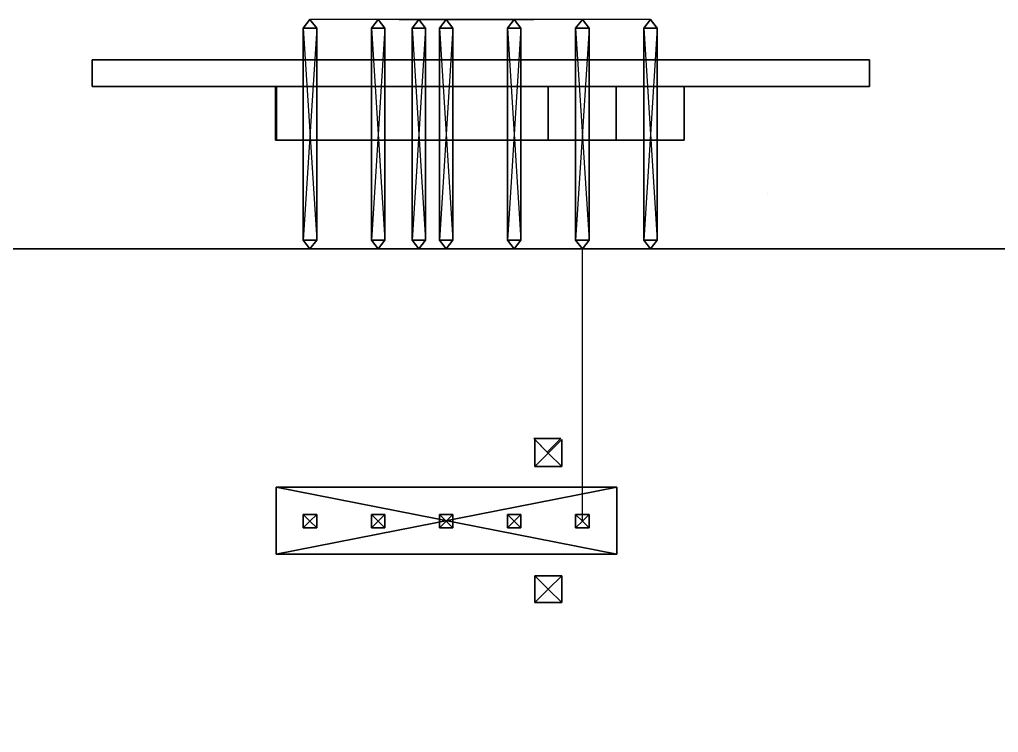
# Model space of a CAD drawing. Header units: millimetres. Extents: x 71 to 249, y 13 to 134.
# Drawn here: x 146.47 to 182.98, y 98.54 to 125.14 of the extents above; entities that cross this region are included whole.
import ezdxf

# ---------------------------------------------------------------- set-up
doc = ezdxf.new("R2010")
doc.units = ezdxf.units.MM
doc.layers.add('UB3D', color=1, linetype='Continuous')

msp = doc.modelspace()

# ---------------------------------------------------------------- linework, layer by layer
at = {"extrusion": (3.06162e-16, 1, -3.7494e-33)}
for p, q in [((169.999, 125.136, 101.661), (157.299, 125.136, 101.661)), ((157.299, 125.136, 101.661), (157.299, 125.136, 108.661)), ((169.999, 125.136, 108.661), (157.299, 125.136, 108.661)), ((162.379, 125.136, 101.661), (162.379, 125.136, 108.661)), ((164.919, 125.136, 101.661), (164.919, 125.136, 108.661)), ((169.999, 125.136, 101.661), (169.999, 125.136, 108.661))]:
    msp.add_line(p, q, dxfattribs=at)
at = {"extrusion": (0.707107, -8.65956e-17, -0.707107)}
msp.add_line((165.655, 125.136, 88.961), (160.626, 125.136, 88.961), dxfattribs=at)
for p, q in [((164.919, 125.136, 87.183), (161.363, 125.136, 90.739)), ((161.363, 125.136, 87.183), (164.919, 125.136, 90.739)), ((167.459, 106.426, 95.571), (167.459, 116.586, 89.511)), ((167.459, 116.586, 89.511), (167.459, 116.583, 117.905)), ((167.459, 106.426, 95.571), (167.459, 116.586, 95.571))]:
    msp.add_line(p, q)
at = {"extrusion": (3.06162e-16, 1, -3.7494e-33)}
for radius in [2.514, 1.7]:
    msp.add_circle((-163.141, 88.961, 125.136), radius, dxfattribs=at)
at = {"layer": 'UB3D', "color": 254}
for points in [[(157.299, 125.136, 95.565), (157.549, 124.819, 95.315), (157.049, 124.819, 95.315)], [(157.299, 125.136, 95.565), (157.049, 124.819, 95.815), (157.549, 124.819, 95.815)], [(157.299, 125.136, 95.565), (157.049, 124.819, 95.315), (157.049, 124.819, 95.815)], [(157.299, 125.136, 101.661), (157.549, 124.819, 101.411), (157.049, 124.819, 101.411)], [(157.299, 125.136, 101.661), (157.049, 124.819, 101.911), (157.549, 124.819, 101.911)], [(157.299, 125.136, 101.661), (157.049, 124.819, 101.411), (157.049, 124.819, 101.911)], [(157.299, 125.136, 95.565), (157.549, 124.819, 95.815), (157.549, 124.819, 95.315)], [(157.299, 125.136, 101.661), (157.549, 124.819, 101.911), (157.549, 124.819, 101.411)], [(159.839, 125.136, 95.565), (160.089, 124.819, 95.315), (159.589, 124.819, 95.315)], [(159.839, 125.136, 95.565), (159.589, 124.819, 95.815), (160.089, 124.819, 95.815)], [(159.839, 125.136, 95.565), (159.589, 124.819, 95.315), (159.589, 124.819, 95.815)], [(159.839, 125.136, 101.661), (160.089, 124.819, 101.411), (159.589, 124.819, 101.411)], [(159.839, 125.136, 101.661), (159.589, 124.819, 101.911), (160.089, 124.819, 101.911)], [(159.839, 125.136, 101.661), (159.589, 124.819, 101.411), (159.589, 124.819, 101.911)], [(159.839, 125.136, 95.565), (160.089, 124.819, 95.815), (160.089, 124.819, 95.315)], [(159.839, 125.136, 101.661), (160.089, 124.819, 101.911), (160.089, 124.819, 101.411)], [(161.363, 125.136, 87.183), (161.113, 124.819, 86.933), (161.113, 124.819, 87.433)], [(161.363, 125.136, 87.183), (161.613, 124.819, 86.933), (161.113, 124.819, 86.933)], [(161.363, 125.136, 87.183), (161.113, 124.819, 87.433), (161.613, 124.819, 87.433)], [(161.363, 125.136, 90.739), (161.113, 124.819, 90.489), (161.113, 124.819, 90.989)], [(161.363, 125.136, 90.739), (161.613, 124.819, 90.489), (161.113, 124.819, 90.489)], [(161.363, 125.136, 90.739), (161.113, 124.819, 90.989), (161.613, 124.819, 90.989)], [(161.363, 125.136, 87.183), (161.613, 124.819, 87.433), (161.613, 124.819, 86.933)], [(161.363, 125.136, 90.739), (161.613, 124.819, 90.989), (161.613, 124.819, 90.489)], [(162.379, 125.136, 95.565), (162.629, 124.819, 95.315), (162.129, 124.819, 95.315)], [(162.379, 125.136, 95.565), (162.129, 124.819, 95.815), (162.629, 124.819, 95.815)], [(162.379, 125.136, 95.565), (162.129, 124.819, 95.315), (162.129, 124.819, 95.815)], [(162.379, 125.136, 101.661), (162.629, 124.819, 101.411), (162.129, 124.819, 101.411)], [(162.379, 125.136, 101.661), (162.129, 124.819, 101.911), (162.629, 124.819, 101.911)], [(162.379, 125.136, 101.661), (162.129, 124.819, 101.411), (162.129, 124.819, 101.911)], [(162.379, 125.136, 95.565), (162.629, 124.819, 95.815), (162.629, 124.819, 95.315)], [(162.379, 125.136, 101.661), (162.629, 124.819, 101.911), (162.629, 124.819, 101.411)], [(164.919, 125.136, 95.565), (165.169, 124.819, 95.315), (164.669, 124.819, 95.315)], [(164.919, 125.136, 95.565), (164.669, 124.819, 95.815), (165.169, 124.819, 95.815)], [(164.919, 125.136, 95.565), (164.669, 124.819, 95.315), (164.669, 124.819, 95.815)], [(164.919, 125.136, 87.183), (164.669, 124.819, 86.933), (164.669, 124.819, 87.433)], [(164.919, 125.136, 87.183), (165.169, 124.819, 86.933), (164.669, 124.819, 86.933)], [(164.919, 125.136, 87.183), (164.669, 124.819, 87.433), (165.169, 124.819, 87.433)], [(164.919, 125.136, 90.739), (164.669, 124.819, 90.489), (164.669, 124.819, 90.989)], [(164.919, 125.136, 90.739), (165.169, 124.819, 90.489), (164.669, 124.819, 90.489)], [(164.919, 125.136, 90.739), (164.669, 124.819, 90.989), (165.169, 124.819, 90.989)], [(164.919, 125.136, 101.661), (165.169, 124.819, 101.411), (164.669, 124.819, 101.411)], [(164.919, 125.136, 101.661), (164.669, 124.819, 101.911), (165.169, 124.819, 101.911)], [(164.919, 125.136, 101.661), (164.669, 124.819, 101.411), (164.669, 124.819, 101.911)], [(164.919, 125.136, 95.565), (165.169, 124.819, 95.815), (165.169, 124.819, 95.315)], [(164.919, 125.136, 87.183), (165.169, 124.819, 87.433), (165.169, 124.819, 86.933)], [(164.919, 125.136, 90.739), (165.169, 124.819, 90.989), (165.169, 124.819, 90.489)], [(164.919, 125.136, 101.661), (165.169, 124.819, 101.911), (165.169, 124.819, 101.411)], [(167.459, 125.136, 95.565), (167.709, 124.819, 95.315), (167.209, 124.819, 95.315)], [(167.459, 125.136, 95.565), (167.209, 124.819, 95.815), (167.709, 124.819, 95.815)], [(167.459, 125.136, 95.565), (167.209, 124.819, 95.315), (167.209, 124.819, 95.815)], [(167.459, 125.136, 101.661), (167.709, 124.819, 101.411), (167.209, 124.819, 101.411)], [(167.459, 125.136, 101.661), (167.209, 124.819, 101.911), (167.709, 124.819, 101.911)], [(167.459, 125.136, 101.661), (167.209, 124.819, 101.411), (167.209, 124.819, 101.911)], [(167.459, 125.136, 95.565), (167.709, 124.819, 95.815), (167.709, 124.819, 95.315)], [(167.459, 125.136, 101.661), (167.709, 124.819, 101.911), (167.709, 124.819, 101.411)], [(169.999, 125.136, 101.661), (170.249, 124.819, 101.411), (169.749, 124.819, 101.411)], [(169.999, 125.136, 101.661), (169.749, 124.819, 101.911), (170.249, 124.819, 101.911)], [(169.999, 125.136, 101.661), (169.749, 124.819, 101.411), (169.749, 124.819, 101.911)], [(169.999, 125.136, 101.661), (170.249, 124.819, 101.911), (170.249, 124.819, 101.411)], [(157.549, 124.819, 95.315), (157.049, 124.819, 95.315), (157.549, 116.902, 95.315)], [(157.049, 124.819, 95.315), (157.549, 116.902, 95.315), (157.049, 116.902, 95.315)], [(157.049, 124.819, 95.815), (157.549, 124.819, 95.815), (157.049, 116.902, 95.815)], [(157.549, 124.819, 95.815), (157.049, 116.902, 95.815), (157.549, 116.902, 95.815)], [(157.049, 124.819, 95.315), (157.049, 124.819, 95.815), (157.049, 116.902, 95.315)], [(157.049, 124.819, 95.815), (157.049, 116.902, 95.315), (157.049, 116.902, 95.815)], [(157.549, 124.819, 101.411), (157.049, 124.819, 101.411), (157.549, 116.902, 101.411)], [(157.049, 124.819, 101.411), (157.549, 116.902, 101.411), (157.049, 116.902, 101.411)], [(157.049, 124.819, 101.911), (157.549, 124.819, 101.911), (157.049, 116.902, 101.911)], [(157.549, 124.819, 101.911), (157.049, 116.902, 101.911), (157.549, 116.902, 101.911)], [(157.049, 124.819, 101.411), (157.049, 124.819, 101.911), (157.049, 116.902, 101.411)], [(157.049, 124.819, 101.911), (157.049, 116.902, 101.411), (157.049, 116.902, 101.911)], [(157.549, 124.819, 95.815), (157.549, 124.819, 95.315), (157.549, 116.902, 95.815)], [(157.549, 124.819, 95.315), (157.549, 116.902, 95.815), (157.549, 116.902, 95.315)], [(157.549, 124.819, 101.911), (157.549, 124.819, 101.411), (157.549, 116.902, 101.911)], [(157.549, 124.819, 101.411), (157.549, 116.902, 101.911), (157.549, 116.902, 101.411)], [(160.089, 124.819, 95.315), (159.589, 124.819, 95.315), (160.089, 116.902, 95.315)], [(159.589, 124.819, 95.315), (160.089, 116.902, 95.315), (159.589, 116.902, 95.315)], [(159.589, 124.819, 95.815), (160.089, 124.819, 95.815), (159.589, 116.902, 95.815)], [(160.089, 124.819, 95.815), (159.589, 116.902, 95.815), (160.089, 116.902, 95.815)], [(159.589, 124.819, 95.315), (159.589, 124.819, 95.815), (159.589, 116.902, 95.315)], [(159.589, 124.819, 95.815), (159.589, 116.902, 95.315), (159.589, 116.902, 95.815)], [(160.089, 124.819, 101.411), (159.589, 124.819, 101.411), (160.089, 116.902, 101.411)], [(159.589, 124.819, 101.411), (160.089, 116.902, 101.411), (159.589, 116.902, 101.411)], [(159.589, 124.819, 101.911), (160.089, 124.819, 101.911), (159.589, 116.902, 101.911)], [(160.089, 124.819, 101.911), (159.589, 116.902, 101.911), (160.089, 116.902, 101.911)], [(159.589, 124.819, 101.411), (159.589, 124.819, 101.911), (159.589, 116.902, 101.411)], [(159.589, 124.819, 101.911), (159.589, 116.902, 101.411), (159.589, 116.902, 101.911)], [(160.089, 124.819, 95.815), (160.089, 124.819, 95.315), (160.089, 116.902, 95.815)], [(160.089, 124.819, 95.315), (160.089, 116.902, 95.815), (160.089, 116.902, 95.315)], [(160.089, 124.819, 101.911), (160.089, 124.819, 101.411), (160.089, 116.902, 101.911)], [(160.089, 124.819, 101.411), (160.089, 116.902, 101.911), (160.089, 116.902, 101.411)], [(161.113, 124.819, 86.933), (161.113, 124.819, 87.433), (161.113, 116.902, 86.933)], [(161.113, 124.819, 87.433), (161.113, 116.902, 86.933), (161.113, 116.902, 87.433)], [(161.613, 124.819, 86.933), (161.113, 124.819, 86.933), (161.613, 116.902, 86.933)], [(161.113, 124.819, 86.933), (161.613, 116.902, 86.933), (161.113, 116.902, 86.933)], [(161.113, 124.819, 87.433), (161.613, 124.819, 87.433), (161.113, 116.902, 87.433)], [(161.613, 124.819, 87.433), (161.113, 116.902, 87.433), (161.613, 116.902, 87.433)], [(161.113, 124.819, 90.489), (161.113, 124.819, 90.989), (161.113, 116.902, 90.489)], [(161.113, 124.819, 90.989), (161.113, 116.902, 90.489), (161.113, 116.902, 90.989)], [(161.613, 124.819, 90.489), (161.113, 124.819, 90.489), (161.613, 116.902, 90.489)], [(161.113, 124.819, 90.489), (161.613, 116.902, 90.489), (161.113, 116.902, 90.489)], [(161.113, 124.819, 90.989), (161.613, 124.819, 90.989), (161.113, 116.902, 90.989)], [(161.613, 124.819, 90.989), (161.113, 116.902, 90.989), (161.613, 116.902, 90.989)], [(161.613, 124.819, 87.433), (161.613, 124.819, 86.933), (161.613, 116.902, 87.433)], [(161.613, 124.819, 86.933), (161.613, 116.902, 87.433), (161.613, 116.902, 86.933)], [(161.613, 124.819, 90.989), (161.613, 124.819, 90.489), (161.613, 116.902, 90.989)], [(161.613, 124.819, 90.489), (161.613, 116.902, 90.989), (161.613, 116.902, 90.489)], [(162.629, 124.819, 95.315), (162.129, 124.819, 95.315), (162.629, 116.902, 95.315)], [(162.129, 124.819, 95.315), (162.629, 116.902, 95.315), (162.129, 116.902, 95.315)], [(162.129, 124.819, 95.815), (162.629, 124.819, 95.815), (162.129, 116.902, 95.815)], [(162.629, 124.819, 95.815), (162.129, 116.902, 95.815), (162.629, 116.902, 95.815)], [(162.129, 124.819, 95.315), (162.129, 124.819, 95.815), (162.129, 116.902, 95.315)], [(162.129, 124.819, 95.815), (162.129, 116.902, 95.315), (162.129, 116.902, 95.815)], [(162.629, 124.819, 101.411), (162.129, 124.819, 101.411), (162.629, 116.902, 101.411)], [(162.129, 124.819, 101.411), (162.629, 116.902, 101.411), (162.129, 116.902, 101.411)], [(162.129, 124.819, 101.911), (162.629, 124.819, 101.911), (162.129, 116.902, 101.911)], [(162.629, 124.819, 101.911), (162.129, 116.902, 101.911), (162.629, 116.902, 101.911)], [(162.129, 124.819, 101.411), (162.129, 124.819, 101.911), (162.129, 116.902, 101.411)], [(162.129, 124.819, 101.911), (162.129, 116.902, 101.411), (162.129, 116.902, 101.911)], [(162.629, 124.819, 95.815), (162.629, 124.819, 95.315), (162.629, 116.902, 95.815)], [(162.629, 124.819, 95.315), (162.629, 116.902, 95.815), (162.629, 116.902, 95.315)], [(162.629, 124.819, 101.911), (162.629, 124.819, 101.411), (162.629, 116.902, 101.911)], [(162.629, 124.819, 101.411), (162.629, 116.902, 101.911), (162.629, 116.902, 101.411)], [(165.169, 124.819, 95.315), (164.669, 124.819, 95.315), (165.169, 116.902, 95.315)], [(164.669, 124.819, 95.315), (165.169, 116.902, 95.315), (164.669, 116.902, 95.315)], [(164.669, 124.819, 95.815), (165.169, 124.819, 95.815), (164.669, 116.902, 95.815)], [(165.169, 124.819, 95.815), (164.669, 116.902, 95.815), (165.169, 116.902, 95.815)], [(164.669, 124.819, 95.315), (164.669, 124.819, 95.815), (164.669, 116.902, 95.315)], [(164.669, 124.819, 95.815), (164.669, 116.902, 95.315), (164.669, 116.902, 95.815)], [(164.669, 124.819, 86.933), (164.669, 124.819, 87.433), (164.669, 116.902, 86.933)], [(164.669, 124.819, 87.433), (164.669, 116.902, 86.933), (164.669, 116.902, 87.433)], [(165.169, 124.819, 86.933), (164.669, 124.819, 86.933), (165.169, 116.902, 86.933)], [(164.669, 124.819, 86.933), (165.169, 116.902, 86.933), (164.669, 116.902, 86.933)], [(164.669, 124.819, 87.433), (165.169, 124.819, 87.433), (164.669, 116.902, 87.433)], [(165.169, 124.819, 87.433), (164.669, 116.902, 87.433), (165.169, 116.902, 87.433)], [(164.669, 124.819, 90.489), (164.669, 124.819, 90.989), (164.669, 116.902, 90.489)], [(164.669, 124.819, 90.989), (164.669, 116.902, 90.489), (164.669, 116.902, 90.989)], [(165.169, 124.819, 90.489), (164.669, 124.819, 90.489), (165.169, 116.902, 90.489)], [(164.669, 124.819, 90.489), (165.169, 116.902, 90.489), (164.669, 116.902, 90.489)], [(164.669, 124.819, 90.989), (165.169, 124.819, 90.989), (164.669, 116.902, 90.989)], [(165.169, 124.819, 90.989), (164.669, 116.902, 90.989), (165.169, 116.902, 90.989)], [(165.169, 124.819, 101.411), (164.669, 124.819, 101.411), (165.169, 116.902, 101.411)], [(164.669, 124.819, 101.411), (165.169, 116.902, 101.411), (164.669, 116.902, 101.411)], [(164.669, 124.819, 101.911), (165.169, 124.819, 101.911), (164.669, 116.902, 101.911)], [(165.169, 124.819, 101.911), (164.669, 116.902, 101.911), (165.169, 116.902, 101.911)], [(164.669, 124.819, 101.411), (164.669, 124.819, 101.911), (164.669, 116.902, 101.411)], [(164.669, 124.819, 101.911), (164.669, 116.902, 101.411), (164.669, 116.902, 101.911)], [(165.169, 124.819, 95.815), (165.169, 124.819, 95.315), (165.169, 116.902, 95.815)], [(165.169, 124.819, 95.315), (165.169, 116.902, 95.815), (165.169, 116.902, 95.315)], [(165.169, 124.819, 87.433), (165.169, 124.819, 86.933), (165.169, 116.902, 87.433)], [(165.169, 124.819, 86.933), (165.169, 116.902, 87.433), (165.169, 116.902, 86.933)], [(165.169, 124.819, 90.989), (165.169, 124.819, 90.489), (165.169, 116.902, 90.989)], [(165.169, 124.819, 90.489), (165.169, 116.902, 90.989), (165.169, 116.902, 90.489)], [(165.169, 124.819, 101.911), (165.169, 124.819, 101.411), (165.169, 116.902, 101.911)], [(165.169, 124.819, 101.411), (165.169, 116.902, 101.911), (165.169, 116.902, 101.411)], [(167.709, 124.819, 95.315), (167.209, 124.819, 95.315), (167.709, 116.902, 95.315)], [(167.209, 124.819, 95.315), (167.709, 116.902, 95.315), (167.209, 116.902, 95.315)], [(167.209, 124.819, 95.815), (167.709, 124.819, 95.815), (167.209, 116.902, 95.815)], [(167.709, 124.819, 95.815), (167.209, 116.902, 95.815), (167.709, 116.902, 95.815)], [(167.209, 124.819, 95.315), (167.209, 124.819, 95.815), (167.209, 116.902, 95.315)], [(167.209, 124.819, 95.815), (167.209, 116.902, 95.315), (167.209, 116.902, 95.815)], [(167.709, 124.819, 101.411), (167.209, 124.819, 101.411), (167.709, 116.902, 101.411)], [(167.209, 124.819, 101.411), (167.709, 116.902, 101.411), (167.209, 116.902, 101.411)], [(167.209, 124.819, 101.911), (167.709, 124.819, 101.911), (167.209, 116.902, 101.911)], [(167.709, 124.819, 101.911), (167.209, 116.902, 101.911), (167.709, 116.902, 101.911)], [(167.209, 124.819, 101.411), (167.209, 124.819, 101.911), (167.209, 116.902, 101.411)], [(167.209, 124.819, 101.911), (167.209, 116.902, 101.411), (167.209, 116.902, 101.911)], [(167.709, 124.819, 95.815), (167.709, 124.819, 95.315), (167.709, 116.902, 95.815)], [(167.709, 124.819, 95.315), (167.709, 116.902, 95.815), (167.709, 116.902, 95.315)], [(167.709, 124.819, 101.911), (167.709, 124.819, 101.411), (167.709, 116.902, 101.911)], [(167.709, 124.819, 101.411), (167.709, 116.902, 101.911), (167.709, 116.902, 101.411)], [(170.249, 124.819, 101.411), (169.749, 124.819, 101.411), (170.249, 116.902, 101.411)], [(169.749, 124.819, 101.411), (170.249, 116.902, 101.411), (169.749, 116.902, 101.411)], [(169.749, 124.819, 101.911), (170.249, 124.819, 101.911), (169.749, 116.902, 101.911)], [(170.249, 124.819, 101.911), (169.749, 116.902, 101.911), (170.249, 116.902, 101.911)], [(169.749, 124.819, 101.411), (169.749, 124.819, 101.911), (169.749, 116.902, 101.411)], [(169.749, 124.819, 101.911), (169.749, 116.902, 101.411), (169.749, 116.902, 101.911)], [(170.249, 124.819, 101.911), (170.249, 124.819, 101.411), (170.249, 116.902, 101.911)], [(170.249, 124.819, 101.411), (170.249, 116.902, 101.911), (170.249, 116.902, 101.411)], [(157.549, 116.902, 95.315), (157.049, 116.902, 95.315), (157.299, 116.586, 95.565)], [(157.049, 116.902, 95.815), (157.549, 116.902, 95.815), (157.299, 116.586, 95.565)], [(157.049, 116.902, 95.315), (157.049, 116.902, 95.815), (157.299, 116.586, 95.565)], [(157.549, 116.902, 101.411), (157.049, 116.902, 101.411), (157.299, 116.586, 101.661)], [(157.049, 116.902, 101.911), (157.549, 116.902, 101.911), (157.299, 116.586, 101.661)], [(157.049, 116.902, 101.411), (157.049, 116.902, 101.911), (157.299, 116.586, 101.661)], [(157.549, 116.902, 95.815), (157.549, 116.902, 95.315), (157.299, 116.586, 95.565)], [(157.549, 116.902, 101.911), (157.549, 116.902, 101.411), (157.299, 116.586, 101.661)], [(160.089, 116.902, 95.315), (159.589, 116.902, 95.315), (159.839, 116.586, 95.565)], [(159.589, 116.902, 95.815), (160.089, 116.902, 95.815), (159.839, 116.586, 95.565)], [(159.589, 116.902, 95.315), (159.589, 116.902, 95.815), (159.839, 116.586, 95.565)], [(160.089, 116.902, 101.411), (159.589, 116.902, 101.411), (159.839, 116.586, 101.661)], [(159.589, 116.902, 101.911), (160.089, 116.902, 101.911), (159.839, 116.586, 101.661)], [(159.589, 116.902, 101.411), (159.589, 116.902, 101.911), (159.839, 116.586, 101.661)], [(160.089, 116.902, 95.815), (160.089, 116.902, 95.315), (159.839, 116.586, 95.565)], [(160.089, 116.902, 101.911), (160.089, 116.902, 101.411), (159.839, 116.586, 101.661)], [(161.113, 116.902, 86.933), (161.113, 116.902, 87.433), (161.363, 116.586, 87.183)], [(161.613, 116.902, 86.933), (161.113, 116.902, 86.933), (161.363, 116.586, 87.183)], [(161.113, 116.902, 87.433), (161.613, 116.902, 87.433), (161.363, 116.586, 87.183)], [(161.113, 116.902, 90.489), (161.113, 116.902, 90.989), (161.363, 116.586, 90.739)], [(161.613, 116.902, 90.489), (161.113, 116.902, 90.489), (161.363, 116.586, 90.739)], [(161.113, 116.902, 90.989), (161.613, 116.902, 90.989), (161.363, 116.586, 90.739)], [(161.613, 116.902, 87.433), (161.613, 116.902, 86.933), (161.363, 116.586, 87.183)], [(161.613, 116.902, 90.989), (161.613, 116.902, 90.489), (161.363, 116.586, 90.739)], [(162.629, 116.902, 95.315), (162.129, 116.902, 95.315), (162.379, 116.586, 95.565)], [(162.129, 116.902, 95.815), (162.629, 116.902, 95.815), (162.379, 116.586, 95.565)], [(162.129, 116.902, 95.315), (162.129, 116.902, 95.815), (162.379, 116.586, 95.565)], [(162.629, 116.902, 101.411), (162.129, 116.902, 101.411), (162.379, 116.586, 101.661)], [(162.129, 116.902, 101.911), (162.629, 116.902, 101.911), (162.379, 116.586, 101.661)], [(162.129, 116.902, 101.411), (162.129, 116.902, 101.911), (162.379, 116.586, 101.661)], [(162.629, 116.902, 95.815), (162.629, 116.902, 95.315), (162.379, 116.586, 95.565)], [(162.629, 116.902, 101.911), (162.629, 116.902, 101.411), (162.379, 116.586, 101.661)], [(165.169, 116.902, 95.315), (164.669, 116.902, 95.315), (164.919, 116.586, 95.565)], [(164.669, 116.902, 95.815), (165.169, 116.902, 95.815), (164.919, 116.586, 95.565)], [(164.669, 116.902, 95.315), (164.669, 116.902, 95.815), (164.919, 116.586, 95.565)], [(164.669, 116.902, 86.933), (164.669, 116.902, 87.433), (164.919, 116.586, 87.183)], [(165.169, 116.902, 86.933), (164.669, 116.902, 86.933), (164.919, 116.586, 87.183)], [(164.669, 116.902, 87.433), (165.169, 116.902, 87.433), (164.919, 116.586, 87.183)], [(164.669, 116.902, 90.489), (164.669, 116.902, 90.989), (164.919, 116.586, 90.739)], [(165.169, 116.902, 90.489), (164.669, 116.902, 90.489), (164.919, 116.586, 90.739)], [(164.669, 116.902, 90.989), (165.169, 116.902, 90.989), (164.919, 116.586, 90.739)], [(165.169, 116.902, 101.411), (164.669, 116.902, 101.411), (164.919, 116.586, 101.661)], [(164.669, 116.902, 101.911), (165.169, 116.902, 101.911), (164.919, 116.586, 101.661)], [(164.669, 116.902, 101.411), (164.669, 116.902, 101.911), (164.919, 116.586, 101.661)], [(165.169, 116.902, 95.815), (165.169, 116.902, 95.315), (164.919, 116.586, 95.565)], [(165.169, 116.902, 87.433), (165.169, 116.902, 86.933), (164.919, 116.586, 87.183)], [(165.169, 116.902, 90.989), (165.169, 116.902, 90.489), (164.919, 116.586, 90.739)], [(165.169, 116.902, 101.911), (165.169, 116.902, 101.411), (164.919, 116.586, 101.661)], [(167.709, 116.902, 95.315), (167.209, 116.902, 95.315), (167.459, 116.586, 95.565)], [(167.209, 116.902, 95.815), (167.709, 116.902, 95.815), (167.459, 116.586, 95.565)], [(167.209, 116.902, 95.315), (167.209, 116.902, 95.815), (167.459, 116.586, 95.565)], [(167.709, 116.902, 101.411), (167.209, 116.902, 101.411), (167.459, 116.586, 101.661)], [(167.209, 116.902, 101.911), (167.709, 116.902, 101.911), (167.459, 116.586, 101.661)], [(167.209, 116.902, 101.411), (167.209, 116.902, 101.911), (167.459, 116.586, 101.661)], [(167.709, 116.902, 95.815), (167.709, 116.902, 95.315), (167.459, 116.586, 95.565)], [(167.709, 116.902, 101.911), (167.709, 116.902, 101.411), (167.459, 116.586, 101.661)], [(170.249, 116.902, 101.411), (169.749, 116.902, 101.411), (169.999, 116.586, 101.661)], [(169.749, 116.902, 101.911), (170.249, 116.902, 101.911), (169.999, 116.586, 101.661)], [(169.749, 116.902, 101.411), (169.749, 116.902, 101.911), (169.999, 116.586, 101.661)], [(170.249, 116.902, 101.911), (170.249, 116.902, 101.411), (169.999, 116.586, 101.661)], [(157.299, 106.426, 88.011), (157.049, 106.676, 88.291), (157.549, 106.676, 88.291)], [(157.049, 106.676, 88.291), (157.549, 106.676, 88.291), (157.049, 106.676, 95.291)], [(157.549, 106.676, 88.291), (157.049, 106.676, 95.291), (157.549, 106.676, 95.291)], [(157.049, 106.676, 95.291), (157.549, 106.676, 95.291), (157.299, 106.426, 95.571)], [(157.299, 106.426, 88.011), (157.049, 106.176, 88.291), (157.049, 106.676, 88.291)], [(157.049, 106.176, 88.291), (157.049, 106.676, 88.291), (157.049, 106.176, 95.291)], [(157.049, 106.676, 88.291), (157.049, 106.176, 95.291), (157.049, 106.676, 95.291)], [(157.049, 106.176, 95.291), (157.049, 106.676, 95.291), (157.299, 106.426, 95.571)], [(157.299, 106.426, 88.011), (157.549, 106.676, 88.291), (157.549, 106.176, 88.291)], [(157.549, 106.676, 95.291), (157.549, 106.176, 95.291), (157.299, 106.426, 95.571)], [(157.549, 106.676, 88.291), (157.549, 106.176, 88.291), (157.549, 106.676, 95.291)], [(157.549, 106.176, 88.291), (157.549, 106.676, 95.291), (157.549, 106.176, 95.291)], [(159.839, 106.426, 88.011), (159.589, 106.676, 88.291), (160.089, 106.676, 88.291)], [(159.589, 106.676, 88.291), (160.089, 106.676, 88.291), (159.589, 106.676, 95.291)], [(160.089, 106.676, 88.291), (159.589, 106.676, 95.291), (160.089, 106.676, 95.291)], [(159.589, 106.676, 95.291), (160.089, 106.676, 95.291), (159.839, 106.426, 95.571)], [(159.839, 106.426, 88.011), (159.589, 106.176, 88.291), (159.589, 106.676, 88.291)], [(159.589, 106.176, 88.291), (159.589, 106.676, 88.291), (159.589, 106.176, 95.291)], [(159.589, 106.676, 88.291), (159.589, 106.176, 95.291), (159.589, 106.676, 95.291)], [(159.589, 106.176, 95.291), (159.589, 106.676, 95.291), (159.839, 106.426, 95.571)], [(159.839, 106.426, 88.011), (160.089, 106.676, 88.291), (160.089, 106.176, 88.291)], [(160.089, 106.676, 95.291), (160.089, 106.176, 95.291), (159.839, 106.426, 95.571)], [(160.089, 106.676, 88.291), (160.089, 106.176, 88.291), (160.089, 106.676, 95.291)], [(160.089, 106.176, 88.291), (160.089, 106.676, 95.291), (160.089, 106.176, 95.291)], [(162.379, 106.426, 88.011), (162.129, 106.676, 88.291), (162.629, 106.676, 88.291)], [(162.129, 106.676, 88.291), (162.629, 106.676, 88.291), (162.129, 106.676, 95.291)], [(162.629, 106.676, 88.291), (162.129, 106.676, 95.291), (162.629, 106.676, 95.291)], [(162.129, 106.676, 95.291), (162.629, 106.676, 95.291), (162.379, 106.426, 95.571)], [(162.379, 106.426, 88.011), (162.129, 106.176, 88.291), (162.129, 106.676, 88.291)], [(162.129, 106.176, 88.291), (162.129, 106.676, 88.291), (162.129, 106.176, 95.291)], [(162.129, 106.676, 88.291), (162.129, 106.176, 95.291), (162.129, 106.676, 95.291)], [(162.129, 106.176, 95.291), (162.129, 106.676, 95.291), (162.379, 106.426, 95.571)], [(162.379, 106.426, 88.011), (162.629, 106.676, 88.291), (162.629, 106.176, 88.291)], [(162.629, 106.676, 95.291), (162.629, 106.176, 95.291), (162.379, 106.426, 95.571)], [(162.629, 106.676, 88.291), (162.629, 106.176, 88.291), (162.629, 106.676, 95.291)], [(162.629, 106.176, 88.291), (162.629, 106.676, 95.291), (162.629, 106.176, 95.291)], [(164.919, 106.426, 88.011), (164.669, 106.676, 88.291), (165.169, 106.676, 88.291)], [(164.669, 106.676, 88.291), (165.169, 106.676, 88.291), (164.669, 106.676, 95.291)], [(165.169, 106.676, 88.291), (164.669, 106.676, 95.291), (165.169, 106.676, 95.291)], [(164.669, 106.676, 95.291), (165.169, 106.676, 95.291), (164.919, 106.426, 95.571)], [(164.919, 106.426, 88.011), (164.669, 106.176, 88.291), (164.669, 106.676, 88.291)], [(164.669, 106.176, 88.291), (164.669, 106.676, 88.291), (164.669, 106.176, 95.291)], [(164.669, 106.676, 88.291), (164.669, 106.176, 95.291), (164.669, 106.676, 95.291)], [(164.669, 106.176, 95.291), (164.669, 106.676, 95.291), (164.919, 106.426, 95.571)], [(164.919, 106.426, 88.011), (165.169, 106.676, 88.291), (165.169, 106.176, 88.291)], [(165.169, 106.676, 95.291), (165.169, 106.176, 95.291), (164.919, 106.426, 95.571)], [(165.169, 106.676, 88.291), (165.169, 106.176, 88.291), (165.169, 106.676, 95.291)], [(165.169, 106.176, 88.291), (165.169, 106.676, 95.291), (165.169, 106.176, 95.291)], [(167.459, 106.426, 88.011), (167.209, 106.676, 88.291), (167.709, 106.676, 88.291)], [(167.209, 106.676, 88.291), (167.709, 106.676, 88.291), (167.209, 106.676, 95.291)], [(167.709, 106.676, 88.291), (167.209, 106.676, 95.291), (167.709, 106.676, 95.291)], [(167.209, 106.676, 95.291), (167.709, 106.676, 95.291), (167.459, 106.426, 95.571)], [(167.459, 106.426, 88.011), (167.209, 106.176, 88.291), (167.209, 106.676, 88.291)], [(167.209, 106.176, 88.291), (167.209, 106.676, 88.291), (167.209, 106.176, 95.291)], [(167.209, 106.676, 88.291), (167.209, 106.176, 95.291), (167.209, 106.676, 95.291)], [(167.209, 106.176, 95.291), (167.209, 106.676, 95.291), (167.459, 106.426, 95.571)], [(167.459, 106.426, 88.011), (167.709, 106.676, 88.291), (167.709, 106.176, 88.291)], [(167.709, 106.676, 95.291), (167.709, 106.176, 95.291), (167.459, 106.426, 95.571)], [(167.709, 106.676, 88.291), (167.709, 106.176, 88.291), (167.709, 106.676, 95.291)], [(167.709, 106.176, 88.291), (167.709, 106.676, 95.291), (167.709, 106.176, 95.291)], [(157.299, 106.426, 88.011), (157.549, 106.176, 88.291), (157.049, 106.176, 88.291)], [(157.549, 106.176, 95.291), (157.049, 106.176, 95.291), (157.299, 106.426, 95.571)], [(159.839, 106.426, 88.011), (160.089, 106.176, 88.291), (159.589, 106.176, 88.291)], [(160.089, 106.176, 95.291), (159.589, 106.176, 95.291), (159.839, 106.426, 95.571)], [(162.379, 106.426, 88.011), (162.629, 106.176, 88.291), (162.129, 106.176, 88.291)], [(162.629, 106.176, 95.291), (162.129, 106.176, 95.291), (162.379, 106.426, 95.571)], [(164.919, 106.426, 88.011), (165.169, 106.176, 88.291), (164.669, 106.176, 88.291)], [(165.169, 106.176, 95.291), (164.669, 106.176, 95.291), (164.919, 106.426, 95.571)], [(167.459, 106.426, 88.011), (167.709, 106.176, 88.291), (167.209, 106.176, 88.291)], [(167.709, 106.176, 95.291), (167.209, 106.176, 95.291), (167.459, 106.426, 95.571)], [(157.549, 106.176, 88.291), (157.049, 106.176, 88.291), (157.549, 106.176, 95.291)], [(157.049, 106.176, 88.291), (157.549, 106.176, 95.291), (157.049, 106.176, 95.291)], [(160.089, 106.176, 88.291), (159.589, 106.176, 88.291), (160.089, 106.176, 95.291)], [(159.589, 106.176, 88.291), (160.089, 106.176, 95.291), (159.589, 106.176, 95.291)], [(162.629, 106.176, 88.291), (162.129, 106.176, 88.291), (162.629, 106.176, 95.291)], [(162.129, 106.176, 88.291), (162.629, 106.176, 95.291), (162.129, 106.176, 95.291)], [(165.169, 106.176, 88.291), (164.669, 106.176, 88.291), (165.169, 106.176, 95.291)], [(164.669, 106.176, 88.291), (165.169, 106.176, 95.291), (164.669, 106.176, 95.291)], [(167.709, 106.176, 88.291), (167.209, 106.176, 88.291), (167.709, 106.176, 95.291)], [(167.209, 106.176, 88.291), (167.709, 106.176, 95.291), (167.209, 106.176, 95.291)]]:
    msp.add_3dface(points, dxfattribs=at)
at = {"layer": 'UB3D', "color": 94}
for points in [[(149.171, 122.636, 85.151), (149.171, 122.636, 110.806), (149.171, 123.636, 110.806), (149.171, 123.636, 85.151)], [(149.171, 122.636, 110.806), (178.171, 122.636, 110.806), (178.171, 123.636, 110.806), (149.171, 123.636, 110.806)], [(178.171, 122.636, 85.151), (149.171, 122.636, 85.151), (149.171, 123.636, 85.151), (178.171, 123.636, 85.151)], [(149.171, 122.636, 85.151), (149.171, 122.636, 85.151), (149.171, 123.636, 85.151)], [(149.171, 123.636, 85.151), (178.171, 123.636, 85.151), (178.171, 123.636, 110.806)], [(149.171, 123.636, 85.151), (178.171, 123.636, 110.806), (149.171, 123.636, 110.806)], [(149.171, 123.636, 85.151), (149.171, 123.636, 110.806), (149.171, 123.636, 85.151)], [(178.171, 122.636, 110.806), (178.171, 122.636, 85.151), (178.171, 123.636, 85.151), (178.171, 123.636, 110.806)], [(149.171, 122.636, 85.151), (149.171, 122.636, 110.806), (178.171, 122.636, 110.806)], [(149.171, 122.636, 85.151), (178.171, 122.636, 110.806), (178.171, 122.636, 85.151)], [(149.171, 122.636, 85.151), (178.171, 122.636, 85.151), (149.171, 122.636, 85.151)], [(174.361, 118.637, 96.826), (174.361, 118.637, 96.826), (174.361, 118.637, 96.816)], [(103.529, 116.585, 72.51), (219.529, 116.585, 72.51), (219.529, 116.585, 72.5), (103.529, 116.585, 72.5)], [(219.529, 116.585, 72.51), (219.529, 28.585, 72.51), (103.529, 28.585, 72.51)], [(219.529, 116.585, 72.51), (103.529, 28.585, 72.51), (103.529, 116.585, 72.51)], [(219.529, 116.585, 72.51), (103.529, 116.585, 72.51), (219.529, 116.585, 72.51)], [(219.529, 116.585, 72.5), (103.529, 116.585, 72.5), (103.529, 28.585, 72.5)], [(219.529, 116.585, 72.5), (103.529, 28.585, 72.5), (219.529, 28.585, 72.5)], [(109.038, 116.586, 89.521), (215.719, 116.586, 89.521), (215.719, 116.586, 89.511), (109.038, 116.586, 89.511)], [(215.719, 116.586, 89.521), (215.719, 28.586, 89.521), (109.038, 28.586, 89.521)], [(215.719, 116.586, 89.521), (109.038, 28.586, 89.521), (109.038, 116.586, 89.521)], [(215.719, 116.586, 89.521), (109.038, 116.586, 89.521), (215.719, 116.586, 89.521)], [(215.719, 116.586, 89.511), (109.038, 116.586, 89.511), (109.038, 28.586, 89.511)], [(215.719, 116.586, 89.511), (109.038, 28.586, 89.511), (215.719, 28.586, 89.511)]]:
    msp.add_3dface(points, dxfattribs=at)
at = {"layer": 'UB3D', "color": 27}
for points in [[(156.015, 122.635, 96.801), (156.015, 122.635, 94.296), (156.015, 120.635, 94.296), (156.015, 120.635, 96.801)], [(156.015, 122.635, 94.296), (168.726, 122.635, 94.296), (168.726, 120.635, 94.296), (156.015, 120.635, 94.296)], [(168.726, 122.635, 96.801), (156.015, 122.635, 96.801), (156.015, 120.635, 96.801), (168.726, 120.635, 96.801)], [(156.015, 122.635, 96.801), (156.015, 122.635, 94.296), (168.726, 122.635, 94.296)], [(156.015, 122.635, 96.801), (168.726, 122.635, 94.296), (168.726, 122.635, 96.801)], [(156.015, 122.635, 96.801), (168.726, 122.635, 96.801), (156.015, 122.635, 96.801)], [(156.055, 122.635, 102.916), (156.055, 122.635, 100.399), (156.055, 120.635, 100.399), (156.055, 120.635, 102.916)], [(156.055, 122.635, 100.399), (171.262, 122.635, 100.399), (171.262, 120.635, 100.399), (156.055, 120.635, 100.399)], [(171.262, 122.635, 102.916), (156.055, 122.635, 102.916), (156.055, 120.635, 102.916), (171.262, 120.635, 102.916)], [(156.055, 122.635, 102.916), (156.055, 122.635, 100.399), (171.262, 122.635, 100.399)], [(156.055, 122.635, 102.916), (171.262, 122.635, 100.399), (171.262, 122.635, 102.916)], [(156.055, 122.635, 102.916), (171.262, 122.635, 102.916), (156.055, 122.635, 102.916)], [(161.109, 122.635, 85.913), (166.189, 122.635, 85.913), (166.189, 120.635, 85.913), (161.109, 120.635, 85.913)], [(166.189, 122.635, 90.993), (161.109, 122.635, 90.993), (161.109, 120.635, 90.993), (166.189, 120.635, 90.993)], [(161.109, 122.635, 90.993), (161.109, 122.635, 85.913), (161.109, 120.635, 85.913), (161.109, 120.635, 90.993)], [(161.109, 122.635, 85.913), (166.189, 122.635, 85.913), (166.189, 122.635, 90.993)], [(161.109, 122.635, 85.913), (166.189, 122.635, 90.993), (161.109, 122.635, 90.993)], [(161.109, 122.635, 85.913), (161.109, 122.635, 90.993), (161.109, 122.635, 85.913)], [(166.189, 122.635, 85.913), (166.189, 122.635, 90.993), (166.189, 120.635, 90.993), (166.189, 120.635, 85.913)], [(168.726, 122.635, 94.296), (168.726, 122.635, 96.801), (168.726, 120.635, 96.801), (168.726, 120.635, 94.296)], [(171.262, 122.635, 100.399), (171.262, 122.635, 102.916), (171.262, 120.635, 102.916), (171.262, 120.635, 100.399)], [(168.726, 120.635, 96.801), (168.726, 120.635, 94.296), (156.015, 120.635, 94.296)], [(168.726, 120.635, 96.801), (156.015, 120.635, 94.296), (156.015, 120.635, 96.801)], [(168.726, 120.635, 96.801), (156.015, 120.635, 96.801), (168.726, 120.635, 96.801)], [(171.262, 120.635, 102.916), (171.262, 120.635, 100.399), (156.055, 120.635, 100.399)], [(171.262, 120.635, 102.916), (156.055, 120.635, 100.399), (156.055, 120.635, 102.916)], [(171.262, 120.635, 102.916), (156.055, 120.635, 102.916), (171.262, 120.635, 102.916)], [(161.109, 120.635, 90.993), (166.189, 120.635, 90.993), (166.189, 120.635, 85.913)], [(161.109, 120.635, 90.993), (166.189, 120.635, 85.913), (161.109, 120.635, 85.913)], [(161.109, 120.635, 90.993), (161.109, 120.635, 85.913), (161.109, 120.635, 90.993)], [(168.743, 107.695, 89.521), (156.032, 107.695, 89.521), (156.032, 107.695, 91.521), (168.743, 107.695, 91.521)], [(156.032, 107.695, 89.521), (156.032, 105.19, 89.521), (156.032, 105.19, 91.521), (156.032, 107.695, 91.521)], [(168.743, 105.19, 89.521), (168.743, 107.695, 89.521), (156.032, 107.695, 89.521)], [(168.743, 105.19, 89.521), (156.032, 107.695, 89.521), (156.032, 105.19, 89.521)], [(156.032, 105.19, 91.521), (156.032, 107.695, 91.521), (168.743, 107.695, 91.521)], [(156.032, 105.19, 91.521), (168.743, 107.695, 91.521), (168.743, 105.19, 91.521)], [(168.743, 105.19, 89.521), (168.743, 107.695, 89.521), (168.743, 107.695, 91.521), (168.743, 105.19, 91.521)], [(156.032, 105.19, 89.521), (168.743, 105.19, 89.521), (168.743, 105.19, 91.521), (156.032, 105.19, 91.521)], [(168.743, 105.19, 89.521), (156.032, 105.19, 89.521), (168.743, 105.19, 89.521)], [(156.032, 105.19, 91.521), (168.743, 105.19, 91.521), (156.032, 105.19, 91.521)]]:
    msp.add_3dface(points, dxfattribs=at)
at = {"layer": 'UB3D', "color": 46}
for points in [[(166.153, 109.001, 70.98), (165.653, 109.501, 71.26), (166.653, 109.501, 71.26)], [(165.653, 109.501, 71.26), (166.653, 109.501, 71.26), (165.653, 109.501, 78.26)], [(166.653, 109.501, 71.26), (165.653, 109.501, 78.26), (166.653, 109.501, 78.26)], [(165.653, 109.501, 78.26), (166.653, 109.501, 78.26), (166.153, 109.001, 78.54)], [(166.189, 108.965, 71), (165.689, 108.465, 71.28), (165.689, 109.465, 71.28)], [(165.689, 108.465, 71.28), (165.689, 109.465, 71.28), (165.689, 108.465, 78.28)], [(165.689, 109.465, 71.28), (165.689, 108.465, 78.28), (165.689, 109.465, 78.28)], [(165.689, 108.465, 78.28), (165.689, 109.465, 78.28), (166.189, 108.965, 78.56)], [(166.189, 108.965, 71), (166.689, 109.465, 71.28), (166.689, 108.465, 71.28)], [(166.689, 109.465, 78.28), (166.689, 108.465, 78.28), (166.189, 108.965, 78.56)], [(166.689, 109.465, 71.28), (166.689, 108.465, 71.28), (166.689, 109.465, 78.28)], [(166.689, 108.465, 71.28), (166.689, 109.465, 78.28), (166.689, 108.465, 78.28)], [(166.189, 108.965, 71), (166.689, 108.465, 71.28), (165.689, 108.465, 71.28)], [(166.689, 108.465, 78.28), (165.689, 108.465, 78.28), (166.189, 108.965, 78.56)], [(166.689, 108.465, 71.28), (165.689, 108.465, 71.28), (166.689, 108.465, 78.28)], [(165.689, 108.465, 71.28), (166.689, 108.465, 78.28), (165.689, 108.465, 78.28)], [(166.189, 103.885, 71), (165.689, 103.385, 71.28), (165.689, 104.385, 71.28)], [(165.689, 103.385, 71.28), (165.689, 104.385, 71.28), (165.689, 103.385, 78.28)], [(165.689, 104.385, 71.28), (165.689, 103.385, 78.28), (165.689, 104.385, 78.28)], [(165.689, 103.385, 78.28), (165.689, 104.385, 78.28), (166.189, 103.885, 78.56)], [(166.189, 103.885, 71), (165.689, 104.385, 71.28), (166.689, 104.385, 71.28)], [(165.689, 104.385, 71.28), (166.689, 104.385, 71.28), (165.689, 104.385, 78.28)], [(166.689, 104.385, 71.28), (165.689, 104.385, 78.28), (166.689, 104.385, 78.28)], [(165.689, 104.385, 78.28), (166.689, 104.385, 78.28), (166.189, 103.885, 78.56)], [(166.189, 103.885, 71), (166.689, 104.385, 71.28), (166.689, 103.385, 71.28)], [(166.689, 104.385, 78.28), (166.689, 103.385, 78.28), (166.189, 103.885, 78.56)], [(166.689, 104.385, 71.28), (166.689, 103.385, 71.28), (166.689, 104.385, 78.28)], [(166.689, 103.385, 71.28), (166.689, 104.385, 78.28), (166.689, 103.385, 78.28)], [(166.189, 103.885, 71), (166.689, 103.385, 71.28), (165.689, 103.385, 71.28)], [(166.689, 103.385, 78.28), (165.689, 103.385, 78.28), (166.189, 103.885, 78.56)], [(166.689, 103.385, 71.28), (165.689, 103.385, 71.28), (166.689, 103.385, 78.28)], [(165.689, 103.385, 71.28), (166.689, 103.385, 78.28), (165.689, 103.385, 78.28)]]:
    msp.add_3dface(points, dxfattribs=at)

doc.saveas('drawing.dxf')
